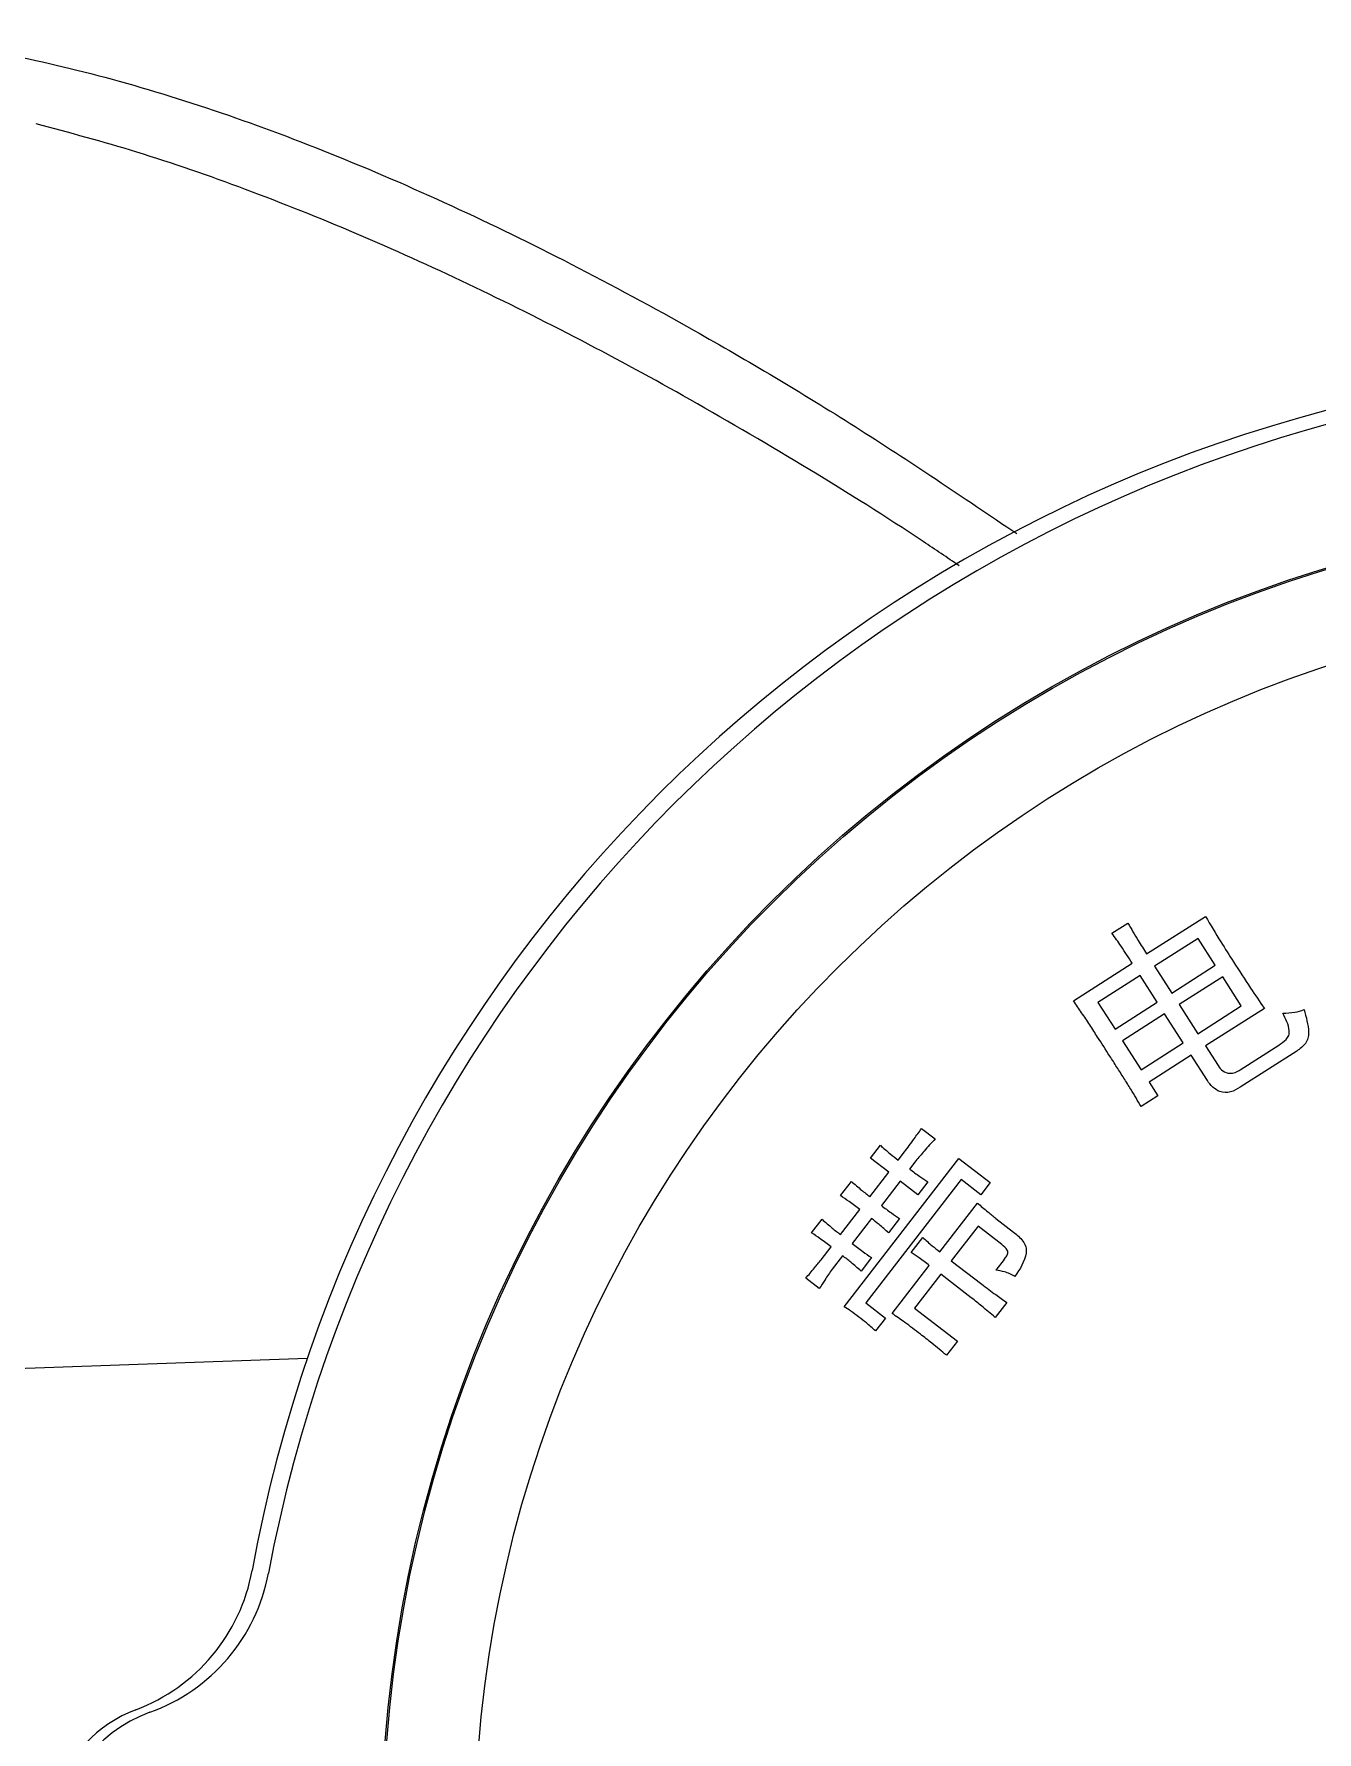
# Model space of a CAD drawing. Header units: millimetres. Extents: x 1756 to 4801, y 514 to 2668.
# Drawn here: x 3943.9 to 4013.6, y 2252.1 to 2344.5 of the extents above; entities that cross this region are included whole.
import ezdxf

# ---------------------------------------------------------------- set-up
doc = ezdxf.new("R2010")
doc.units = ezdxf.units.MM

msp = doc.modelspace()

# ---------------------------------------------------------------- linework, layer by layer
at = {"color": 7, "linetype": 'Continuous', "lineweight": 25}
for p, q in [((4002.485, 2295.575), (4003.351, 2296.127)), ((4004.368, 2294.448), (4007.562, 2296.489)), ((4007.163, 2295.29), (4004.798, 2293.778)), ((4008.095, 2293.831), (4007.163, 2295.29)), ((4000.388, 2291.903), (4003.58, 2293.944)), ((4005.73, 2292.319), (4008.095, 2293.831)), ((4004.01, 2293.273), (4001.724, 2291.811)), ((4004.942, 2291.815), (4004.01, 2293.273)), ((4004.798, 2293.778), (4005.73, 2292.319)), ((4008.499, 2293.201), (4006.134, 2291.688)), ((4009.508, 2291.624), (4008.499, 2293.201)), ((4001.724, 2291.811), (4002.656, 2290.352)), ((4002.656, 2290.352), (4004.942, 2291.815)), ((4005.346, 2291.184), (4003.06, 2289.721)), ((4006.354, 2289.607), (4005.346, 2291.184)), ((4006.134, 2291.688), (4007.142, 2290.111)), ((4007.142, 2290.111), (4009.508, 2291.624)), ((4010.765, 2291.482), (4007.572, 2289.441)), ((4003.06, 2289.721), (4004.068, 2288.145)), ((4004.068, 2288.145), (4006.354, 2289.607)), ((4007.572, 2289.441), (4008.251, 2288.377)), ((4009.456, 2288.148), (4011.543, 2289.482)), ((4006.784, 2288.936), (4004.498, 2287.474)), ((4007.666, 2287.557), (4006.784, 2288.936)), ((4012.524, 2289.165), (4009.449, 2287.199)), ((4004.498, 2287.474), (4004.976, 2286.725)), ((4004.976, 2286.725), (4004.07, 2286.147)), ((3992.139, 2284.959), (3992.876, 2284.391)), ((3989.36, 2283.344), (3989.901, 2284.043)), ((3990.868, 2283.237), (3991.209, 2283.679)), ((3987.941, 2275.266), (3994.172, 2283.329)), ((3990.355, 2282.575), (3989.36, 2283.344)), ((3991.834, 2283.195), (3991.493, 2282.753)), ((3994.172, 2283.329), (3995.865, 2282.019)), ((3987.73, 2281.31), (3988.327, 2282.083)), ((3994.286, 2282.183), (3989.107, 2275.481)), ((3989.331, 2281.249), (3990.355, 2282.575)), ((3990.98, 2282.091), (3989.956, 2280.766)), ((3991.938, 2281.352), (3990.98, 2282.091)), ((3992.479, 2282.05), (3991.938, 2281.352)), ((3995.354, 2281.357), (3994.286, 2282.183)), ((3995.865, 2282.019), (3995.354, 2281.357)), ((3993.13, 2278.252), (3995.18, 2280.903)), ((3986.165, 2279.284), (3986.733, 2280.021)), ((3987.736, 2279.187), (3988.79, 2280.549)), ((3989.416, 2280.066), (3988.362, 2278.704)), ((3990.942, 2280.062), (3990.344, 2279.29)), ((3996.182, 2280.069), (3997.14, 2279.33)), ((3995.208, 2279.647), (3993.756, 2277.768)), ((3996.497, 2278.65), (3995.208, 2279.647)), ((3986.683, 2277.824), (3987.224, 2278.524)), ((3991.576, 2278.219), (3992.203, 2279.03)), ((3987.849, 2278.04), (3987.281, 2277.304)), ((3989.421, 2277.943), (3988.852, 2277.207)), ((3990.542, 2274.902), (3992.56, 2277.515)), ((3993.756, 2277.768), (3995.414, 2276.486)), ((3986.586, 2276.252), (3985.85, 2276.821)), ((3993.186, 2277.032), (3991.765, 2275.192)), ((3994.844, 2275.75), (3993.186, 2277.032)), ((3989.107, 2275.481), (3990.174, 2274.655)), ((3996.769, 2275.5), (3996.142, 2274.689)), ((3990.174, 2274.655), (3989.634, 2273.956)), ((3991.765, 2275.192), (3994.085, 2273.398)), ((3994.085, 2273.398), (3993.487, 2272.626)), ((3958.765, 2272.445), (3935.101, 2271.618))]:
    msp.add_line(p, q, dxfattribs=at)
for radius in [72.5, 72.418, 67.42]:
    msp.add_circle((4035.295, 2246.073), radius, dxfattribs=at)
for centre, radius, start, end in [((4034.48, 2246.62), 79.998, 100.30733, 169.69513), ((4035.295, 2246.073), 80, 100.6021, 169.3979), ((3945.933, 2262.72), 10, 290.58812, 349.69489), ((3946.831, 2262.632), 10, 289.80619, 349.3979), ((3951.982, 2246.618), 7.2, 110.58893, 215.5629), ((3952.795, 2246.073), 7.6, 109.80619, 250.19381)]:
    msp.add_arc(centre, radius, start, end, dxfattribs=at)
for points, knots in [([(3924.312, 2343.593), (3925.147, 2343.771), (3927.062, 2344.179), (3930.808, 2344.478), (3935.638, 2344.387), (3941.361, 2343.63), (3947.403, 2342.28), (3953.617, 2340.399), (3960.052, 2338.011), (3966.542, 2335.203), (3973.152, 2331.977), (3980.47, 2328.018), (3988.579, 2323.201), (3994.389, 2319.271), (3997.312, 2317.294)], [0, 0, 0, 0, 0.044127, 0.101238, 0.184533, 0.269818, 0.35324, 0.438921, 0.522355, 0.608027, 0.691154, 0.77623, 0.887439, 1, 1, 1, 1]), ([(3994.187, 2315.543), (3993.535, 2315.986), (3990.848, 2317.811), (3985.964, 2320.856), (3979.764, 2324.513), (3973.56, 2327.881), (3967.511, 2330.901), (3961.415, 2333.655), (3955.403, 2336.057), (3949.573, 2338.083), (3945.847, 2339.083), (3944.031, 2339.57)], [0, 0, 0, 0, 0.038738, 0.159611, 0.287043, 0.402398, 0.523271, 0.643091, 0.764146, 0.885109, 1, 1, 1, 1]), ([(4003.351, 2296.127), (4003.534, 2295.81), (4003.86, 2295.242), (4004.213, 2294.691), (4004.368, 2294.448)], [0, 0, 0, 0, 0.559963, 1, 1, 1, 1]), ([(4007.562, 2296.489), (4007.839, 2296.024), (4008.335, 2295.193), (4008.857, 2294.379), (4009.086, 2294.02)], [0, 0, 0, 0, 0.559978, 1, 1, 1, 1]), ([(4003.58, 2293.944), (4003.382, 2294.253), (4003.029, 2294.804), (4002.651, 2295.339), (4002.485, 2295.575)], [0, 0, 0, 0, 0.560016, 1, 1, 1, 1]), ([(4009.086, 2294.02), (4009.393, 2293.542), (4009.94, 2292.687), (4010.513, 2291.85), (4010.765, 2291.482)], [0, 0, 0, 0, 0.560011, 1, 1, 1, 1]), ([(4002.369, 2288.891), (4002.149, 2289.236), (4001.786, 2289.802), (4001.274, 2290.588), (4000.84, 2291.251), (4000.539, 2291.686), (4000.388, 2291.903)], [0, 0, 0, 0, 0.340004, 0.560006, 0.780008, 1, 1, 1, 1]), ([(4011.543, 2289.482), (4011.683, 2289.58), (4011.893, 2289.726), (4012.112, 2290.005), (4012.132, 2290.537), (4011.925, 2290.921), (4011.76, 2291.229)], [0, 0, 0, 0, 0.250378, 0.375384, 0.499124, 1, 1, 1, 1]), ([(4011.76, 2291.229), (4011.982, 2291.234), (4012.377, 2291.244), (4012.754, 2291.364), (4012.919, 2291.418)], [0, 0, 0, 0, 0.55983, 1, 1, 1, 1]), ([(4012.919, 2291.418), (4013.035, 2291.01), (4013.179, 2290.5), (4013.157, 2289.86), (4012.957, 2289.475), (4012.697, 2289.289), (4012.524, 2289.165)], [0, 0, 0, 0, 0.500786, 0.625786, 0.750524, 1, 1, 1, 1]), ([(4004.07, 2286.147), (4003.885, 2286.462), (4003.58, 2286.982), (4003.132, 2287.693), (4002.751, 2288.293), (4002.496, 2288.692), (4002.369, 2288.891)], [0, 0, 0, 0, 0.339955, 0.559969, 0.779985, 1, 1, 1, 1]), ([(4008.251, 2288.377), (4008.329, 2288.27), (4008.484, 2288.056), (4008.851, 2287.924), (4009.188, 2287.992), (4009.366, 2288.096), (4009.456, 2288.148)], [0, 0, 0, 0, 0.280433, 0.558464, 0.778886, 1, 1, 1, 1]), ([(4009.449, 2287.199), (4009.281, 2287.096), (4008.947, 2286.891), (4008.369, 2286.907), (4007.944, 2287.192), (4007.758, 2287.435), (4007.666, 2287.557)], [0, 0, 0, 0, 0.280758, 0.558556, 0.778818, 1, 1, 1, 1]), ([(3991.209, 2283.679), (3991.385, 2283.916), (3991.7, 2284.339), (3992.005, 2284.77), (3992.139, 2284.959)], [0, 0, 0, 0, 0.559993, 1, 1, 1, 1]), ([(3989.901, 2284.043), (3990.077, 2283.887), (3990.392, 2283.61), (3990.722, 2283.351), (3990.868, 2283.237)], [0, 0, 0, 0, 0.559975, 1, 1, 1, 1]), ([(3992.876, 2284.391), (3992.676, 2284.173), (3992.318, 2283.783), (3991.982, 2283.375), (3991.834, 2283.195)], [0, 0, 0, 0, 0.560036, 1, 1, 1, 1]), ([(3991.493, 2282.753), (3991.673, 2282.617), (3991.995, 2282.373), (3992.331, 2282.149), (3992.479, 2282.05)], [0, 0, 0, 0, 0.56, 1, 1, 1, 1]), ([(3988.327, 2282.083), (3988.511, 2281.923), (3988.839, 2281.637), (3989.18, 2281.368), (3989.331, 2281.249)], [0, 0, 0, 0, 0.560005, 1, 1, 1, 1]), ([(3988.79, 2280.549), (3988.596, 2280.696), (3988.248, 2280.959), (3987.888, 2281.203), (3987.73, 2281.31)], [0, 0, 0, 0, 0.559985, 1, 1, 1, 1]), ([(3995.18, 2280.903), (3995.363, 2280.742), (3995.69, 2280.456), (3996.031, 2280.188), (3996.182, 2280.069)], [0, 0, 0, 0, 0.559981, 1, 1, 1, 1]), ([(3986.733, 2280.021), (3986.917, 2279.861), (3987.244, 2279.575), (3987.586, 2279.306), (3987.736, 2279.187)], [0, 0, 0, 0, 0.5600053, 1, 1, 1, 1]), ([(3990.344, 2279.29), (3990.175, 2279.44), (3989.873, 2279.707), (3989.555, 2279.956), (3989.416, 2280.066)], [0, 0, 0, 0, 0.559993, 1, 1, 1, 1]), ([(3989.956, 2280.766), (3990.137, 2280.63), (3990.46, 2280.388), (3990.795, 2280.162), (3990.942, 2280.062)], [0, 0, 0, 0, 0.5599826, 1, 1, 1, 1]), ([(3987.224, 2278.524), (3987.03, 2278.671), (3986.684, 2278.935), (3986.324, 2279.178), (3986.165, 2279.284)], [0, 0, 0, 0, 0.560019, 1, 1, 1, 1]), ([(3997.14, 2279.33), (3997.319, 2279.179), (3997.589, 2278.953), (3997.838, 2278.54), (3997.819, 2277.815), (3997.484, 2277.317), (3997.216, 2276.918)], [0, 0, 0, 0, 0.250443, 0.375539, 0.499787, 1, 1, 1, 1]), ([(3988.362, 2278.704), (3988.556, 2278.557), (3988.903, 2278.295), (3989.262, 2278.051), (3989.421, 2277.943)], [0, 0, 0, 0, 0.559983, 1, 1, 1, 1]), ([(3992.56, 2277.515), (3992.38, 2277.651), (3992.058, 2277.895), (3991.723, 2278.12), (3991.576, 2278.219)], [0, 0, 0, 0, 0.55998, 1, 1, 1, 1]), ([(3992.203, 2279.03), (3992.372, 2278.88), (3992.674, 2278.611), (3992.991, 2278.362), (3993.13, 2278.252)], [0, 0, 0, 0, 0.559976, 1, 1, 1, 1]), ([(3996.178, 2277.25), (3996.365, 2277.474), (3996.598, 2277.753), (3996.803, 2278.091), (3996.846, 2278.237), (3996.749, 2278.442), (3996.609, 2278.558), (3996.497, 2278.65)], [0, 0, 0, 0, 0.500942, 0.626088, 0.68839, 0.750852, 1, 1, 1, 1]), ([(3985.85, 2276.821), (3986.008, 2277.005), (3986.291, 2277.336), (3986.563, 2277.675), (3986.683, 2277.824)], [0, 0, 0, 0, 0.560009, 1, 1, 1, 1]), ([(3987.281, 2277.304), (3987.147, 2277.11), (3986.908, 2276.765), (3986.684, 2276.409), (3986.586, 2276.252)], [0, 0, 0, 0, 0.5599466, 1, 1, 1, 1]), ([(3988.852, 2277.207), (3988.669, 2277.368), (3988.342, 2277.654), (3988, 2277.922), (3987.849, 2278.04)], [0, 0, 0, 0, 0.559979, 1, 1, 1, 1]), ([(3997.216, 2276.918), (3997.032, 2277.011), (3996.703, 2277.178), (3996.339, 2277.228), (3996.178, 2277.25)], [0, 0, 0, 0, 0.56002, 1, 1, 1, 1]), ([(3995.414, 2276.486), (3995.664, 2276.298), (3996.111, 2275.962), (3996.568, 2275.641), (3996.769, 2275.5)], [0, 0, 0, 0, 0.559994, 1, 1, 1, 1]), ([(3996.142, 2274.689), (3995.903, 2274.892), (3995.477, 2275.253), (3995.038, 2275.598), (3994.844, 2275.75)], [0, 0, 0, 0, 0.560001, 1, 1, 1, 1]), ([(3988.741, 2274.705), (3988.596, 2274.815), (3988.336, 2275.013), (3988.062, 2275.189), (3987.941, 2275.266)], [0, 0, 0, 0, 0.559966, 1, 1, 1, 1]), ([(3989.634, 2273.956), (3989.471, 2274.101), (3989.181, 2274.358), (3988.876, 2274.599), (3988.741, 2274.705)], [0, 0, 0, 0, 0.56, 1, 1, 1, 1]), ([(3992.079, 2273.773), (3991.796, 2273.99), (3991.292, 2274.377), (3990.771, 2274.742), (3990.542, 2274.902)], [0, 0, 0, 0, 0.560011, 1, 1, 1, 1]), ([(3993.487, 2272.626), (3993.229, 2272.846), (3992.768, 2273.239), (3992.289, 2273.609), (3992.079, 2273.773)], [0, 0, 0, 0, 0.559974, 1, 1, 1, 1])]:
    msp.add_open_spline(points, degree=3, knots=knots, dxfattribs=at)

doc.saveas('drawing.dxf')
